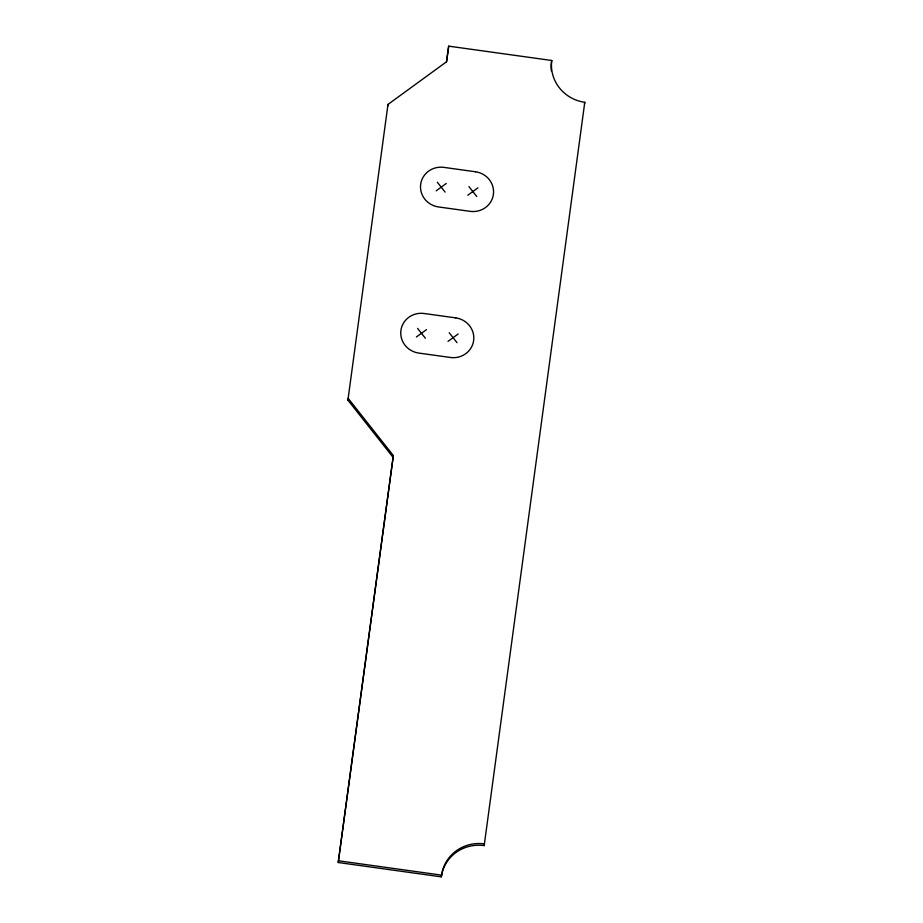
<?xml version="1.0" encoding="UTF-8"?>
<svg xmlns="http://www.w3.org/2000/svg" width="923" height="923" viewBox="0 0 923 923"><rect width="100%" height="100%" fill="white"/><g stroke="black" fill="none" stroke-linecap="round" stroke-linejoin="round"><path stroke-width="1.38" d="M347.913 400.132L387.983 104.437L446.582 61.726L448.693 46.15L551.769 60.491A38.316 36.862 10.6 0 0 584.778 102.291L484.183 845.595A38.316 36.862 10.6 0 0 441.309 876.85L338.222 862.509L393.336 455.558L348.236 398.424L347.913 400.132L393.013 457.266M446.455 62.014L448.693 46.15M338.222 862.509L393.336 455.558M387.66 106.145L387.983 104.437M551.769 60.491L551.446 62.199A38.316 36.862 10.6 0 0 551.343 70.886M584.455 104.011L584.778 102.291M441.309 876.85L441.621 875.142A38.316 36.862 10.6 0 1 484.506 843.887L484.183 845.595M436.175 190.842L446.282 183.481M467.788 195.238L477.895 187.877M416.411 336.976L426.518 329.603M448.036 341.372L458.143 333.999M338.545 860.801L441.621 875.142M468.953 186.631L476.73 196.484M437.329 182.235L445.117 192.088M449.201 332.753L456.977 342.618M417.577 328.357L425.353 338.21M475.518 171.77L443.894 167.375A20.756 19.971 10.6 0 0 420.669 184.3A20.756 19.971 10.6 0 0 438.552 206.948L470.165 211.344A20.756 19.971 10.6 0 0 493.39 194.418A20.756 19.971 10.6 0 0 475.518 171.77M455.766 317.893L424.142 313.497A20.756 19.971 10.6 0 0 400.917 330.434A20.756 19.971 10.6 0 0 418.788 353.071L450.412 357.478A20.756 19.971 10.6 0 0 473.637 340.541A20.756 19.971 10.6 0 0 455.766 317.893"/></g></svg>
